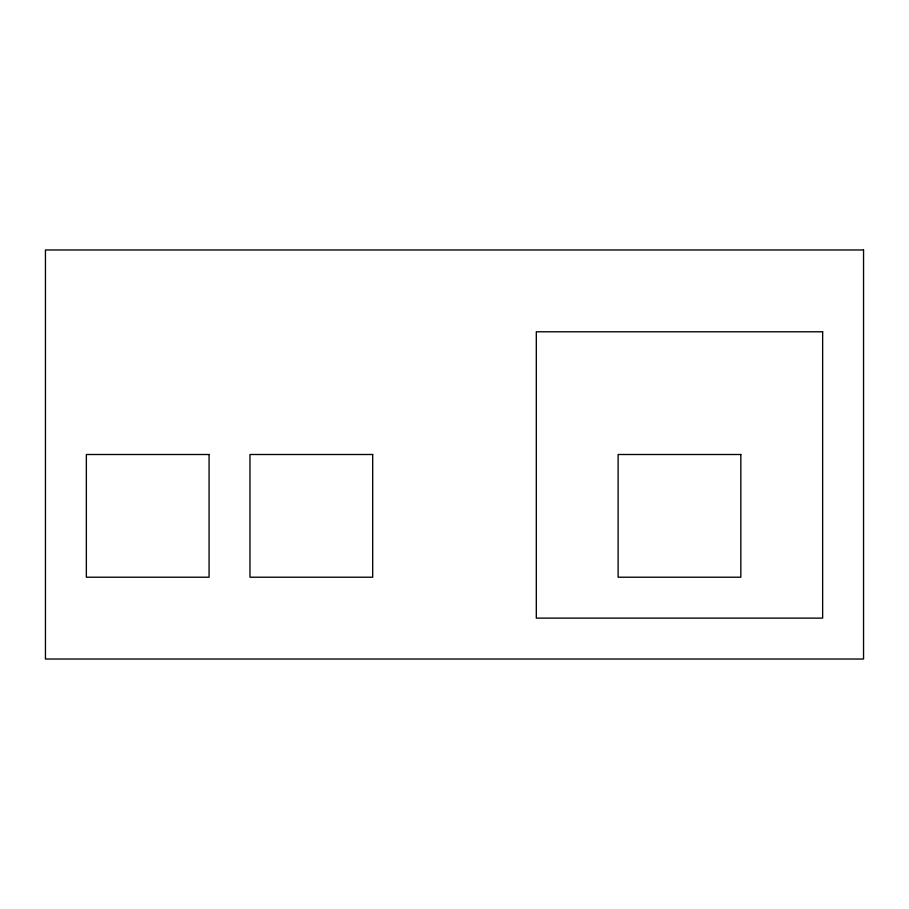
<?xml version="1.0" encoding="UTF-8"?>
<svg xmlns="http://www.w3.org/2000/svg" width="909" height="909" viewBox="0 0 909 909"><rect width="100%" height="100%" fill="white"/><g stroke="black" fill="none" stroke-linecap="round" stroke-linejoin="round"><path stroke-width="1.36" d="M863.55 249.975L45.45 249.975L45.45 659.025L863.55 659.025L863.55 249.975M822.645 331.785L536.31 331.785L536.31 618.12L822.645 618.12L822.645 331.785M209.07 454.5L86.355 454.5L86.355 577.215L209.07 577.215L209.07 454.5M372.69 454.5L249.975 454.5L249.975 577.215L372.69 577.215L372.69 454.5M740.835 454.5L618.12 454.5L618.12 577.215L740.835 577.215L740.835 454.5"/></g></svg>
